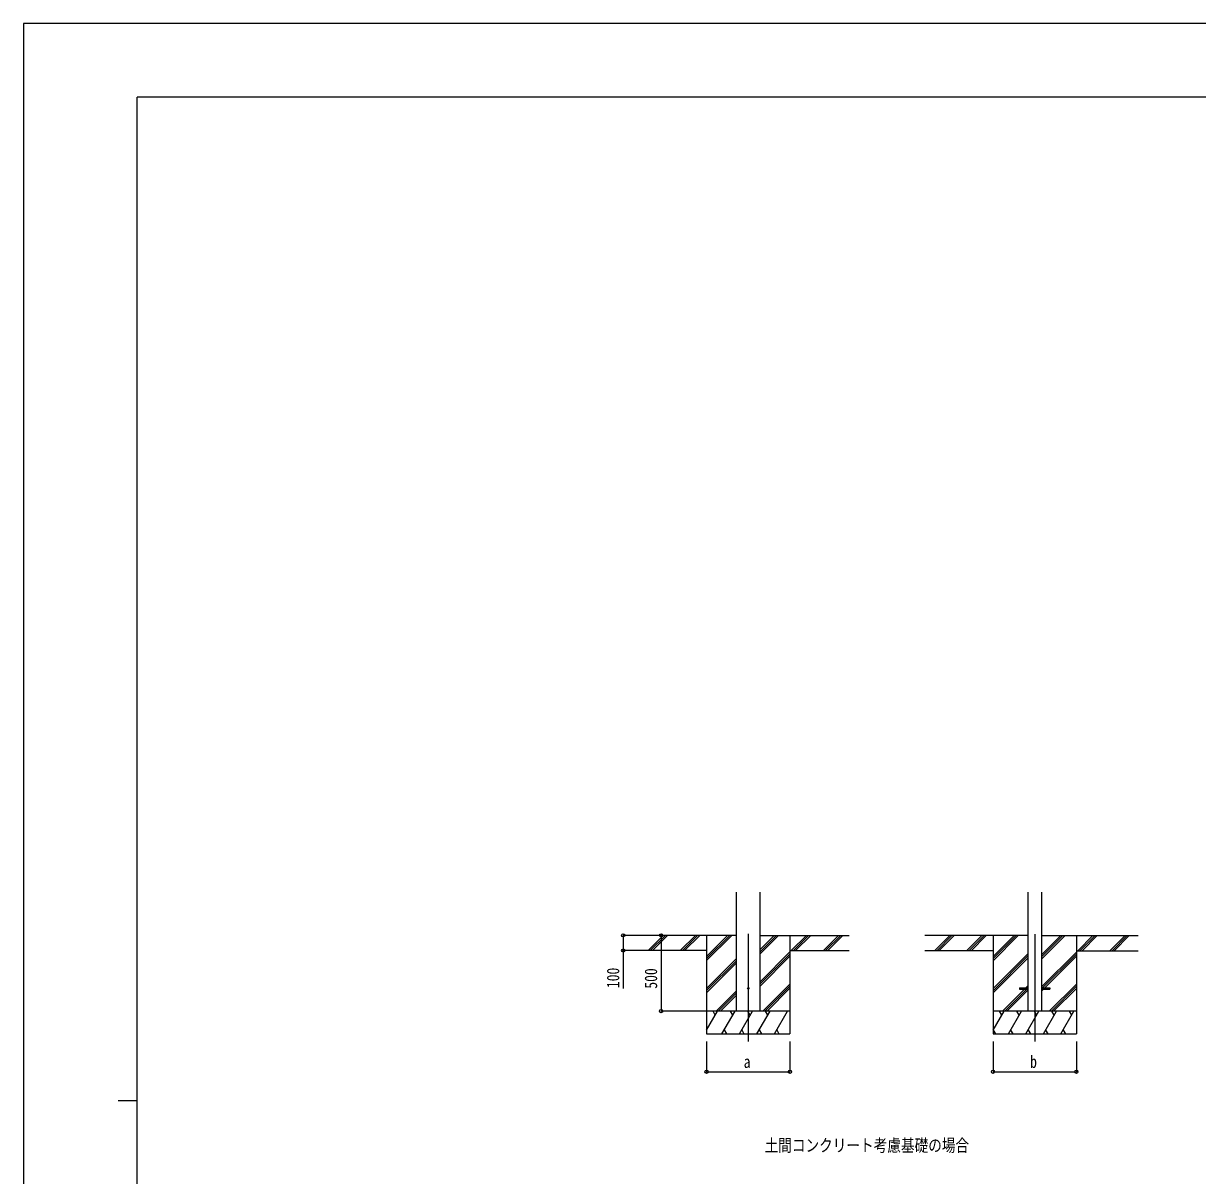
# Model space of a CAD drawing. Units: millimetres, scale not verified. Extents: x -10512 to 10512, y -7425 to 7425.
# Drawn here: x -10512 to -2762, y -184 to 7425 of the extents above; entities that cross this region are included whole.
import ezdxf
from ezdxf.enums import TextEntityAlignment as Align

# ---------------------------------------------------------------- set-up
doc = ezdxf.new("R2010")
doc.units = ezdxf.units.MM
doc.header["$LTSCALE"] = 30
for name, color, linetype in [('0-2_USER1', 3, 'Continuous'), ('0-3_YKK_12', 2, 'Continuous'), ('0-4_YKK_13', 4, 'Continuous'), ('0-5_YKK_A1', 4, 'Continuous'), ('0-6_YKK_D', 6, 'Continuous'), ('0-7_YKK_ZWAK', 7, 'Continuous')]:
    doc.layers.add(name, color=color, linetype=linetype)
doc.styles.add('ＭＳ ゴシック', font='')
doc.styles.get('ＭＳ ゴシック').set_extended_font_data('MS Gothic')

msp = doc.modelspace()

# ---------------------------------------------------------------- linework, layer by layer
at = {"layer": '0-3_YKK_12'}
for p, q in [((-5728.04, 1411.2), (-5728.04, 701.99)), ((-3837.04, 1410.2), (-3837.04, 700.99))]:
    msp.add_line(p, q, dxfattribs=at)
at = {"layer": '0-4_YKK_13'}
for p, q in [((-3937.04, 1055.49), (-3937.04, 1046.49)), ((-3937.04, 1055.49), (-3882.24, 1055.49)), ((-3937.04, 1046.49), (-3882.24, 1046.49)), ((-3791.84, 1055.49), (-3737.04, 1055.49)), ((-3791.84, 1046.49), (-3737.04, 1046.49)), ((-3737.04, 1055.49), (-3737.04, 1046.49))]:
    msp.add_line(p, q, dxfattribs=at)
msp.add_circle((-5728.04, 1051.99), 5, dxfattribs=at)
at = {"layer": '0-5_YKK_A1'}
for p, q in [((-5805.79, 901.99), (-5805.79, 1687.34)), ((-5650.29, 901.99), (-5650.29, 1687.34)), ((-3882.24, 1686.34), (-3882.24, 900.99)), ((-3791.84, 1686.34), (-3791.84, 900.99)), ((-5805.79, 1401.99), (-6453.99, 1401.99)), ((-6387.3, 1303.39), (-6288.71, 1401.99)), ((-6374.56, 1301.99), (-6274.56, 1401.99)), ((-6360.42, 1301.99), (-6260.42, 1401.99)), ((-6175.17, 1303.39), (-6076.57, 1401.99)), ((-6162.43, 1301.99), (-6062.43, 1401.99)), ((-6148.29, 1301.99), (-6048.29, 1401.99)), ((-6003.04, 1401.99), (-6003.04, 751.99)), ((-6003.04, 1235.11), (-5836.16, 1401.99)), ((-6003.04, 1249.25), (-5850.3, 1401.99)), ((-6003.04, 1263.39), (-5864.44, 1401.99)), ((-5650.29, 1279.49), (-5527.79, 1401.99)), ((-5650.29, 1293.63), (-5541.93, 1401.99)), ((-5650.29, 1307.77), (-5556.07, 1401.99)), ((-5650.29, 1401.99), (-5062.42, 1401.99)), ((-5453.04, 1401.99), (-5453.04, 751.99)), ((-5443.94, 1301.99), (-5343.94, 1401.99)), ((-5429.8, 1301.99), (-5329.8, 1401.99)), ((-5415.66, 1301.99), (-5315.66, 1401.99)), ((-5231.81, 1301.99), (-5131.81, 1401.99)), ((-5217.67, 1301.99), (-5117.67, 1401.99)), ((-5203.52, 1301.99), (-5103.52, 1401.99)), ((-3882.24, 1400.99), (-4562.99, 1400.99)), ((-4496.3, 1302.39), (-4397.7, 1400.99)), ((-4483.56, 1300.99), (-4383.56, 1400.99)), ((-4469.42, 1300.99), (-4369.42, 1400.99)), ((-4284.17, 1302.39), (-4185.57, 1400.99)), ((-4271.43, 1300.99), (-4171.43, 1400.99)), ((-4257.29, 1300.99), (-4157.29, 1400.99)), ((-4112.04, 1400.99), (-4112.04, 750.99)), ((-4112.04, 1234.11), (-3945.16, 1400.99)), ((-4112.04, 1248.25), (-3959.3, 1400.99)), ((-4112.04, 1262.39), (-3973.44, 1400.99)), ((-3791.84, 1245.94), (-3636.79, 1400.99)), ((-3791.84, 1260.08), (-3650.93, 1400.99)), ((-3791.84, 1274.22), (-3665.07, 1400.99)), ((-3791.84, 1400.99), (-3153.83, 1400.99)), ((-3562.04, 1400.99), (-3562.04, 750.99)), ((-3552.94, 1300.99), (-3452.94, 1400.99)), ((-3538.8, 1300.99), (-3438.8, 1400.99)), ((-3524.66, 1300.99), (-3424.66, 1400.99)), ((-3340.81, 1300.99), (-3240.81, 1400.99)), ((-3326.67, 1300.99), (-3226.67, 1400.99)), ((-3312.52, 1300.99), (-3212.52, 1400.99)), ((-6003.04, 1301.99), (-6453.99, 1301.99)), ((-6003.04, 1051.26), (-5805.79, 1248.51)), ((-5650.29, 1095.64), (-5453.04, 1292.89)), ((-5650.29, 1081.5), (-5453.04, 1278.75)), ((-5650.29, 1067.36), (-5453.04, 1264.61)), ((-5453.04, 1301.99), (-5062.42, 1301.99)), ((-4112.04, 1300.99), (-4562.99, 1300.99)), ((-4112.04, 1050.26), (-3882.24, 1280.06)), ((-4112.04, 1036.12), (-3882.24, 1265.92)), ((-4112.04, 1021.98), (-3882.24, 1251.77)), ((-3791.84, 1062.09), (-3562.04, 1291.89)), ((-3791.84, 1047.95), (-3562.04, 1277.75)), ((-3791.84, 1033.81), (-3562.04, 1263.61)), ((-3562.04, 1300.99), (-3153.83, 1300.99)), ((-6003.04, 1037.12), (-5805.79, 1234.37)), ((-6003.04, 1022.98), (-5805.79, 1220.22)), ((-5940.18, 901.99), (-5805.79, 1036.38)), ((-5926.04, 901.99), (-5805.79, 1022.24)), ((-5911.89, 901.99), (-5805.79, 1008.09)), ((-5631.81, 901.99), (-5453.04, 1080.76)), ((-5617.67, 901.99), (-5453.04, 1066.62)), ((-5603.53, 901.99), (-5453.04, 1052.48)), ((-4049.18, 900.99), (-3903.68, 1046.49)), ((-4035.04, 900.99), (-3889.54, 1046.49)), ((-4020.89, 900.99), (-3882.24, 1039.64)), ((-3894.68, 1055.49), (-3882.24, 1067.93)), ((-3740.81, 900.99), (-3562.04, 1079.76)), ((-3726.67, 900.99), (-3562.04, 1065.62)), ((-3712.53, 900.99), (-3562.04, 1051.48)), ((-5453.04, 901.99), (-6003.04, 901.99)), ((-6003.04, 776.54), (-5930.61, 901.99)), ((-5945.61, 876), (-5960.61, 901.99)), ((-5901.74, 751.99), (-5815.14, 901.99)), ((-5830.14, 876.01), (-5845.14, 901.99)), ((-5786.27, 751.99), (-5699.67, 901.99)), ((-5714.67, 876), (-5729.67, 901.99)), ((-5670.8, 751.99), (-5584.2, 901.99)), ((-5599.2, 876), (-5614.2, 901.99)), ((-5555.33, 751.99), (-5468.73, 901.99)), ((-5498.73, 901.99), (-5498.73, 901.99)), ((-3562.04, 900.99), (-4112.04, 900.99)), ((-4112.04, 775.54), (-4039.61, 900.99)), ((-4054.61, 875), (-4069.61, 900.99)), ((-4010.74, 750.99), (-3924.14, 900.99)), ((-3939.14, 875.01), (-3954.14, 900.99)), ((-3895.27, 750.99), (-3808.67, 900.99)), ((-3823.67, 875), (-3838.67, 900.99)), ((-3779.8, 750.99), (-3693.2, 900.99)), ((-3708.2, 875), (-3723.2, 900.99)), ((-3664.33, 750.99), (-3577.73, 900.99)), ((-3592.73, 875.01), (-3607.73, 900.99)), ((-5886.74, 777.97), (-5871.74, 751.99)), ((-5771.27, 777.97), (-5756.27, 751.99)), ((-5655.8, 777.97), (-5640.8, 751.99)), ((-5540.33, 777.97), (-5525.33, 751.99)), ((-4111.21, 776.97), (-4096.21, 750.99)), ((-3995.74, 776.97), (-3980.74, 750.99)), ((-3880.27, 776.97), (-3865.27, 750.99)), ((-3764.8, 776.97), (-3749.8, 750.99)), ((-3649.33, 776.97), (-3634.33, 750.99)), ((-6003.04, 751.99), (-5453.04, 751.99)), ((-4112.04, 750.99), (-3562.04, 750.99))]:
    msp.add_line(p, q, dxfattribs=at)
at = {"layer": '0-6_YKK_D'}
for p, q in [((-6388.38, 1401.99), (-6554.04, 1401.99)), ((-6229.1, 1401.99), (-6304.04, 1401.99)), ((-6303.04, 1401.99), (-6303.04, 901.99)), ((-6388.38, 1301.99), (-6554.04, 1301.99)), ((-6004.04, 901.99), (-6304.04, 901.99)), ((-6003.04, 701.99), (-6003.04, 499.99)), ((-5453.04, 701.99), (-5453.04, 499.99)), ((-4112.04, 700.99), (-4112.04, 499.99)), ((-3562.04, 700.99), (-3562.04, 499.99)), ((-6003.04, 500.99), (-5453.04, 500.99)), ((-4112.04, 500.99), (-3562.04, 500.99))]:
    msp.add_line(p, q, dxfattribs=at)
msp.add_lwpolyline([(-6553.04, 1401.99), (-6553.04, 1301.99), (-6553.04, 1052.15)], dxfattribs=at)
for centre in [(-6553.04, 1401.99), (-6303.04, 1401.99), (-6553.04, 1301.99), (-6303.04, 901.99), (-6003.04, 500.99), (-5453.04, 500.99), (-4112.04, 500.99), (-3562.04, 500.99)]:
    msp.add_circle(centre, 10.62, dxfattribs=at)
at = {"layer": '0-7_YKK_ZWAK'}
for p, q in [((9737.55, 6937.5), (-9762.45, 6937.5)), ((-9762.45, -6312.5), (-9762.45, 6937.5)), ((-9887.45, 312.5), (-9762.45, 312.5))]:
    msp.add_line(p, q, dxfattribs=at)
msp.add_lwpolyline([(-10512.5, -7425), (10512.5, -7425), (10512.5, 7425), (-10512.5, 7425)], close=True, dxfattribs=at)

# ---------------------------------------------------------------- texts
at = {"layer": '0-2_USER1', "style": 'ＭＳ ゴシック', "width": 0.8}
msp.add_text('土間コンクリート考慮基礎の場合', height=82.48, dxfattribs=at).set_placement((-5620.1, -50.95), align=Align.BOTTOM_LEFT)
at = {"layer": '0-6_YKK_D', "style": 'ＭＳ ゴシック', "width": 0.8}
for s, p in [('100', (-6554.7, 1053.82)), ('500', (-6304.7, 1049.99))]:
    msp.add_text(s, height=82.48, rotation=90, dxfattribs=at).set_placement(p, align=Align.BOTTOM_LEFT)
for s, p in [('a', (-5758.04, 501.79)), ('b', (-3867.04, 501.79))]:
    msp.add_text(s, height=82.48, dxfattribs=at).set_placement(p, align=Align.BOTTOM_LEFT)

doc.saveas('drawing.dxf')
